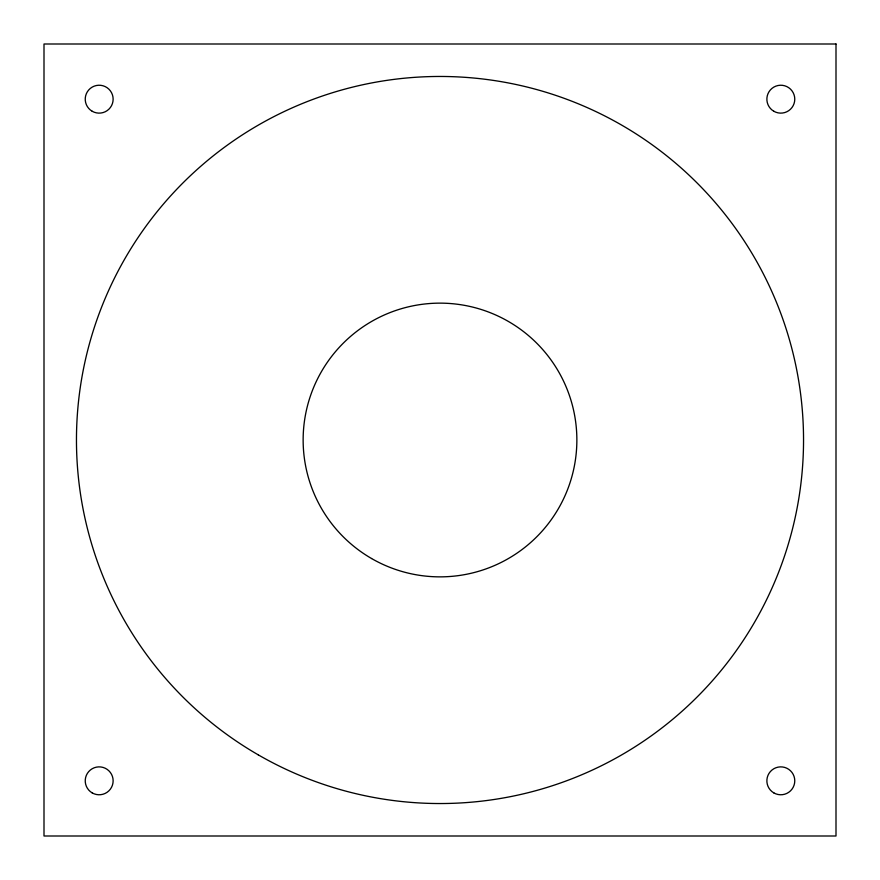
<?xml version="1.0" encoding="UTF-8"?>
<svg xmlns="http://www.w3.org/2000/svg" width="880" height="880" viewBox="0 0 880 880"><rect width="100%" height="100%" fill="white"/><g stroke="black" fill="none" stroke-linecap="round" stroke-linejoin="round"><path stroke-width="1.32" d="M836 44L44 44L44 836L836 836L836 44M371.569 558.525A136.862 136.862 0 0 0 576.862 440A136.862 136.862 0 0 0 371.569 321.475A136.862 136.862 0 0 0 371.569 558.525M258.225 754.831A363.539 363.539 0 0 0 803.539 440A363.539 363.539 0 0 0 258.225 125.169A363.539 363.539 0 0 0 258.225 754.831M92.202 111.265A13.959 13.959 0 0 0 113.135 99.176A13.959 13.959 0 0 0 92.202 87.098A13.959 13.959 0 0 0 92.202 111.265M773.839 792.902A13.959 13.959 0 0 0 794.772 780.824A13.959 13.959 0 0 0 773.839 768.735A13.959 13.959 0 0 0 773.839 792.902M773.839 111.265A13.959 13.959 0 0 0 794.772 99.176A13.959 13.959 0 0 0 773.839 87.098A13.959 13.959 0 0 0 773.839 111.265M92.202 792.902A13.959 13.959 0 0 0 113.135 780.824A13.959 13.959 0 0 0 92.202 768.735A13.959 13.959 0 0 0 92.202 792.902"/></g></svg>
